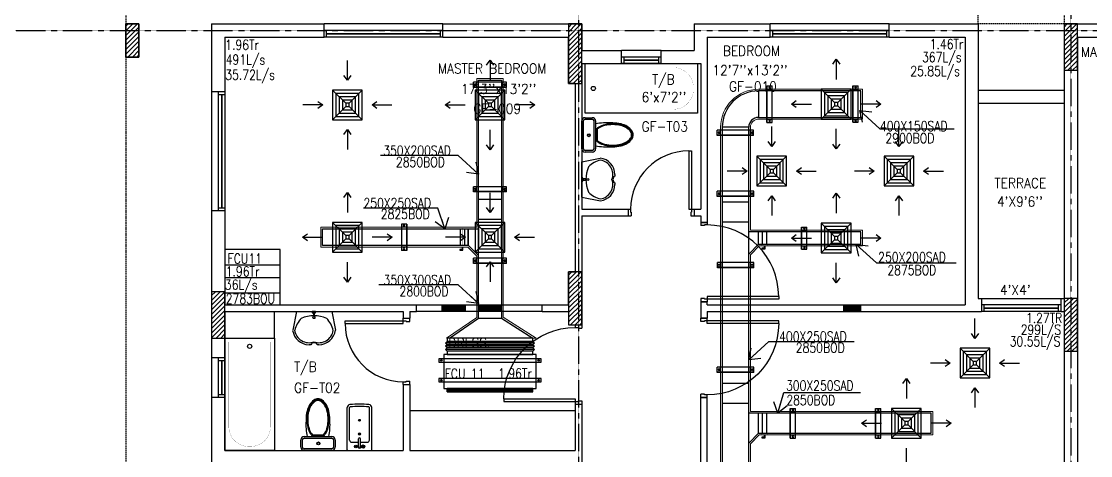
# Model space of a CAD drawing. Header units: millimetres. Extents: x 0 to 91840, y -5689 to 55688.
# Drawn here: x 22643 to 38822, y 39097 to 45664 of the extents above; entities that cross this region are included whole.
import ezdxf

# ---------------------------------------------------------------- set-up
doc = ezdxf.new("R2010")
doc.units = ezdxf.units.MM
doc.linetypes.add('CENTER', pattern=[50.8, 31.75, -6.35, 6.35, -6.35])
doc.linetypes.add('DASHED2', pattern=[9.525, 6.35, -3.175])
for name, color, linetype in [('A-ANNO-TEXT', 8, 'Continuous'), ('A-DOOR', 4, 'Continuous'), ('A-FLOR-OVHD', 4, 'DASHED2'), ('A-FLOR-PFIX', 8, 'Continuous'), ('A-FLOR-SPCL', 8, 'Continuous'), ('A-GLAZ', 5, 'Continuous'), ('A-GRID', 253, 'CENTER'), ('A-WALL-FULL', 8, 'Continuous'), ('AC- VD', 5, 'Continuous'), ('AC-FD', 1, 'Continuous'), ('AC-SAD', 3, 'Continuous'), ('AC-SAD TEXT', 3, 'Continuous'), ('AC-WALL OPENING', 1, 'Continuous'), ('FCU-AC', 160, 'Continuous'), ('L1-E014-C22-VAC (08-08-2010)$0$ETA-AC-DAMPER', 4, 'Continuous'), ('M-HANGER', 30, 'Continuous'), ('RAD RIGHT', 1, 'Continuous'), ('S-COL- HACT.', 9, 'Continuous'), ('S-COL.', 8, 'Continuous'), ('SAD RIGHT', 3, 'Continuous')]:
    doc.layers.add(name, color=color, linetype=linetype)
doc.layers.add('INSULATION', color=1, linetype='Continuous', lineweight=5)
doc.styles.add('ROMANS', font='romans.shx', dxfattribs={"width": 0.8})
doc.styles.add('SIMPLEX', font='simplex.shx', dxfattribs={"width": 0.8})
doc.dimstyles.new('100 of DIM2', dxfattribs={"dimscale": 0, "dimtxt": 200, "dimasz": 150, "dimexe": 75, "dimexo": 200, "dimgap": 75, "dimtad": 1, "dimdec": 0, "dimrnd": 5, "dimzin": 0, "dimdsep": 46, "dimtxsty": 'ROMANS', "dimblk": 'ARCHTICK', "dimcen": 100, "dimclrd": 94, "dimclre": 94, "dimclrt": 2, "dimadec": 0, "dimazin": 0, "dimtfac": 1, "dimtdec": 0, "dimtofl": 0, "dimtmove": 2, "dimatfit": 3, "dimldrblk": 'OPEN90', "dimfxl": 75, "dimtolj": 1, "dimtzin": 0, "dimarcsym": 0})
pattern_1 = [(45, (1147577.044, 409937.22), (-35.355339, 35.355339), [])]

# ---------------------------------------------------------------- blocks, each defined once
blk = doc.blocks.new('D-120-R1')
for p, q in [((-80, 1180), (-40, 1180)), ((-80, 1180), (-80, 100)), ((-40, 1180), (-40, 55)), ((-1200, 100), (-1160, 100)), ((-1200, 100), (-1200, 0)), ((-1160, 100), (-1160, 55)), ((-1160, 55), (-1150, 55)), ((-1150, 55), (-1150, 0)), ((-80, 100), (0, 100)), ((-50, 55), (-40, 55)), ((-50, 55), (-50, 0)), ((-50, 0), (0, 0)), ((0, 100), (0, 0)), ((-1200, 0), (-1150, 0))]:
    blk.add_line(p, q)
at = {"linetype": 'Continuous'}
blk.add_arc((-80, 100), 1080, 90, 180, dxfattribs=at)
blk = doc.blocks.new('D-100-R1')
for p, q in [((-80, 980), (-80, 100)), ((-80, 980), (-40, 980)), ((-40, 980), (-40, 55)), ((-1000, 100), (-1000, 0)), ((-1000, 100), (-960, 100)), ((-960, 100), (-960, 55)), ((-960, 55), (-950, 55)), ((-950, 55), (-950, 0)), ((-80, 100), (0, 100)), ((-50, 55), (-50, 0)), ((-50, 55), (-40, 55)), ((-50, 0), (0, 0)), ((0, 100), (0, 0)), ((-1000, 0), (-950, 0))]:
    blk.add_line(p, q)
at = {"linetype": 'Continuous'}
blk.add_arc((-80, 100), 880, 90, 180, dxfattribs=at)
blk = doc.blocks.new('W-60')
for p, q in [((600, 100), (0, 100)), ((600, 0), (0, 0)), ((40, 0), (40, 100)), ((560, 100), (560, 0))]:
    blk.add_line(p, q)
at = {"linetype": 'Continuous'}
for p, q in [((560, 53), (40, 53)), ((560, 47), (40, 47))]:
    blk.add_line(p, q, dxfattribs=at)
blk = doc.blocks.new('BIDET-1')
for p, q in [((175, 0), (-175, 0)), ((-185, -10), (-185, -649)), ((-150, -155), (-150, -649)), ((-15, -125), (-120, -125)), ((-39, -59), (-69, -59)), ((-54, -44), (-54, -74)), ((-15, -54), (-15, -174)), ((15, -54), (15, -174)), ((120, -125), (15, -125)), ((39, -59), (69, -59)), ((54, -44), (54, -74)), ((150, -155), (150, -649)), ((185, -10), (185, -649)), ((12, -250), (-12, -250)), ((-9, -259), (9, -241)), ((-9, -241), (9, -259)), ((0, -238), (0, -262))]:
    blk.add_line(p, q)
for centre, radius in [((-54, -59), 25), ((-54, -59), 20), ((-54, -59), 15.2), ((-54, -59), 10.2), ((54, -59), 20), ((54, -59), 15.2), ((54, -59), 10.2), ((0, -250), 17.5), ((0, -250), 12.5), ((0, -457), 12.5), ((0, -457), 10)]:
    blk.add_circle(centre, radius)
for centre, radius, start, end in [((-175, -10), 10, 90, 180), ((175, -10), 10, 0, 90), ((-120, -155), 30, 90, 180), ((0, -54), 20, 318.5904, 221.4096), ((0, -54), 15, 0, 180), ((120, -155), 30, 0, 90), ((0, -174), 15, 180, 0), ((-140, -649), 45, 180, 265.2062), ((-140, -649), 10, 180, 265.2062), ((0, 1020), 1720, 265.2062, 274.7938), ((0, 1020), 1685, 265.2062, 274.7938), ((140, -649), 10, 274.7938, 0), ((140, -649), 45, 274.7938, 0)]:
    blk.add_arc(centre, radius, start, end)
blk = doc.blocks.new('WC-1')
for p, q in [((-210, 0), (210, 0)), ((-260, -160), (-260, -50)), ((-235, -160), (-235, -50)), ((-210, -25), (210, -25)), ((235, -50), (235, -160)), ((260, -50), (260, -160)), ((210, -185), (-210, -185)), ((210, -210), (-210, -210)), ((91, -223), (-91, -223)), ((86, -235), (-86, -235))]:
    blk.add_line(p, q)
for radius in [22.1, 17.1]:
    blk.add_circle((-6, -107), radius)
for centre, radius, start, end in [((-210, -50), 50, 90, 180), ((-210, -160), 50, 180, 270), ((-210, -50), 25, 90, 180), ((-210, -160), 25, 180, 270), ((210, -50), 50, 360, 90), ((210, -50), 25, 360, 90), ((210, -160), 25, 270, 360), ((210, -160), 50, 270, 360), ((722, -383), 904, 168.9529, 184.0632), ((178, -428), 341, 149.8586, 166.4766), ((178, -428), 328, 149.8586, 166.4766), ((69, -365), 214, 138.4152, 149.8586), ((69, -365), 201, 139.9943, 149.8586), ((-69, -365), 201, 30.1414, 40.0057), ((-69, -365), 214, 30.1414, 41.5848), ((-178, -428), 328, 13.5234, 30.1414), ((-178, -428), 341, 13.5234, 30.1414), ((352, -470), 532, 177.5541, 180), ((352, -470), 532, 180, 193.5234), ((352, -470), 520, 166.4766, 180), ((352, -470), 520, 180, 193.5234), ((352, -470), 507, 166.4766, 180), ((352, -470), 507, 180, 193.5234), ((-352, -470), 507, 360, 13.5234), ((-352, -470), 507, 346.4766, 360), ((-352, -470), 520, 360, 13.5234), ((-352, -470), 520, 346.4766, 360), ((-352, -470), 532, 346.4766, 360), ((-352, -470), 532, 360, 2.4459), ((178, -512), 353, 193.5234, 210.1414), ((178, -512), 341, 193.5234, 210.1414), ((178, -512), 328, 193.5234, 210.1414), ((-178, -512), 328, 329.8586, 346.4766), ((-178, -512), 341, 329.8586, 346.4766), ((-178, -512), 353, 329.8586, 346.4766), ((69, -575), 226, 210.1414, 234.4972), ((69, -575), 214, 210.1414, 234.4972), ((69, -575), 201, 210.1414, 234.4972), ((0, -672), 108, 234.4972, 270), ((0, -672), 95.9, 234.4972, 270), ((0, -672), 83.4, 234.4972, 270), ((0, -672), 83.4, 270, 305.5028), ((0, -672), 95.9, 270, 305.5028), ((0, -672), 108, 270, 305.5028), ((-69, -575), 201, 305.5028, 329.8586), ((-69, -575), 214, 305.5028, 329.8586), ((-69, -575), 226, 305.5028, 329.8586)]:
    blk.add_arc(centre, radius, start, end)
at = {"linetype": 'Continuous', "ltscale": 50}
blk.add_arc((-722, -383), 904, 355.9368, 11.0471, dxfattribs=at)
blk = doc.blocks.new('LAV-4')
for p, q in [((-266, 0), (-322, -283)), ((-266, 0), (268, 0)), ((268, 0), (324, -280)), ((-48, -500), (-75, -500)), ((75, -500), (50, -500))]:
    blk.add_line(p, q)
for points in [[(-25, 0), (-25, -18), (25, -18), (25, 0)], [(-9, -20), (-9, -57), (8, -57), (8, -20)]]:
    blk.add_lwpolyline(points, close=True)
blk.add_circle((0, -91), 15.4)
for centre, radius, start, end in [((74, -366), 375, 135.3333, 167.1432), ((0, -539), 477, 66.1261, 113.874), ((-74, -366), 375, 12.5199, 44.6667), ((-75, -250), 250, 187.6784, 270), ((-75, -250), 220, 188.5814, 289.9523), ((75, -250), 220, 250.0878, 350.8515), ((75, -250), 250, 270, 353.0121), ((1, -527), 55.9, 28.7827, 151.2173), ((50, -499), 0, 238.1883, 0)]:
    blk.add_arc(centre, radius, start, end)
blk = doc.blocks.new('BT-2')
blk.add_lwpolyline([(0, 750), (1700, 750), (1700, 0), (0, 0)], close=True)
at = {"const_width": 2}
blk.add_lwpolyline([(60, 690), (1340, 690, -0.414214), (1640, 390), (1640, 360, -0.414214), (1340, 60), (60, 60)], format="xyb", close=True, dxfattribs=at)
blk.add_circle((125, 375), 31.9)
blk = doc.blocks.new('W-180')
for p, q in [((1800, 100), (0, 100)), ((1800, 0), (0, 0)), ((40, 0), (40, 100)), ((1760, 100), (1760, 0))]:
    blk.add_line(p, q)
at = {"linetype": 'Continuous'}
for p, q in [((1760, 53), (40, 53)), ((1760, 47), (40, 47))]:
    blk.add_line(p, q, dxfattribs=at)
blk = doc.blocks.new('W-120')
for p, q in [((1200, 100), (0, 100)), ((1200, 0), (0, 0)), ((40, 0), (40, 100)), ((1160, 100), (1160, 0))]:
    blk.add_line(p, q)
at = {"linetype": 'Continuous'}
for p, q in [((1160, 53), (40, 53)), ((1160, 47), (40, 47))]:
    blk.add_line(p, q, dxfattribs=at)
blk = doc.blocks.new('_ArchTick')
at = {"color": 0, "linetype": 'ByBlock', "const_width": 0.15}
blk.add_lwpolyline([(-0.5, -0.5), (0.5, 0.5)], dxfattribs=at)
blk = doc.blocks.new('fcu 2 tr')
h = blk.add_hatch()
h.set_pattern_fill('NET', color=3)
h.paths.add_polyline_path([(80954, -1588493), (79654, -1588493), (79654, -1588543), (80954, -1588543)])
at = {"layer": 'FCU-AC'}
for p, q in [((79654, -1587780), (79629, -1587805)), ((80979, -1587805), (79629, -1587805)), ((79654, -1587830), (79629, -1587805)), ((80954, -1587780), (79654, -1587780)), ((80954, -1587780), (80979, -1587805)), ((80954, -1587830), (80979, -1587805)), ((79654, -1587830), (79629, -1587855)), ((80979, -1587855), (79629, -1587855)), ((79654, -1587880), (79629, -1587855)), ((79654, -1587880), (79629, -1587905)), ((80979, -1587905), (79629, -1587905)), ((79654, -1587930), (79629, -1587905)), ((80954, -1587830), (79654, -1587830)), ((80954, -1587830), (79654, -1587830)), ((80954, -1587880), (79654, -1587880)), ((80954, -1587880), (79654, -1587880)), ((80954, -1587830), (80979, -1587855)), ((80954, -1587880), (80979, -1587855)), ((80954, -1587880), (80979, -1587905)), ((80954, -1587930), (80979, -1587905))]:
    blk.add_line(p, q, dxfattribs=at)
at = {"layer": 'FCU-AC', "color": 1}
for p, q in [((80954, -1587730), (79654, -1587730)), ((79654, -1587730), (79654, -1587780)), ((79654, -1587780), (80954, -1587780)), ((80954, -1587780), (80954, -1587730)), ((80954, -1587930), (79654, -1587930)), ((79654, -1587930), (79654, -1587980)), ((80954, -1587980), (80954, -1587930)), ((79654, -1587980), (80954, -1587980))]:
    blk.add_line(p, q, dxfattribs=at)
at = {"layer": 'FCU-AC', "color": 6}
for points in [[(79529, -1588093), (81079, -1588093), (81079, -1588043), (79529, -1588043)], [(79529, -1588393), (81079, -1588393), (81079, -1588343), (79529, -1588343)]]:
    blk.add_lwpolyline(points, close=True, dxfattribs=at)
at = {"layer": 'FCU-AC'}
blk.add_lwpolyline([(79604, -1588493), (81004, -1588493), (81004, -1587980), (79604, -1587980)], close=True, dxfattribs=at)
at = {"layer": 'FCU-AC', "color": 3}
blk.add_lwpolyline([(79654, -1588543), (80954, -1588543), (80954, -1588493), (79654, -1588493)], close=True, dxfattribs=at)
at = {"layer": 'FCU-AC', "color": 6}
for centre in [(79566, -1588068), (81041, -1588068), (79566, -1588368), (81041, -1588368)]:
    blk.add_circle(centre, 12.5, dxfattribs=at)
blk = doc.blocks.new('*U36')
at = {"layer": 'L1-E014-C22-VAC (08-08-2010)$0$ETA-AC-DAMPER', "color": 5}
for p, q in [((-33, 0), (-33, 250)), ((33, 0), (33, 250))]:
    blk.add_line(p, q, dxfattribs=at)
for points, const_width in [([(-91, 250), (91, 250)], 1.82), ([(0, 0), (0, 264)], 1.5), ([(-91, 0), (91, 0)], 1.82), ([(-48, 0), (-48, -20), (48, -20), (48, 0)], 1.5)]:
    blk.add_lwpolyline(points, dxfattribs=dict(at, const_width=const_width))
at = {"layer": 'L1-E014-C22-VAC (08-08-2010)$0$ETA-AC-DAMPER', "color": 5, "const_width": 1.82}
blk.add_lwpolyline([(75, 250), (75, 0), (-75, 0), (-75, 250)], close=True, dxfattribs=at)
at = {"layer": 'L1-E014-C22-VAC (08-08-2010)$0$ETA-AC-DAMPER', "color": 5}
blk.add_lwpolyline([(6, -20), (6, -62), (40, -62), (40, -72), (-6, -72), (-6, -20)], dxfattribs=at)
blk = doc.blocks.new('*U37')
at = {"layer": 'L1-E014-C22-VAC (08-08-2010)$0$ETA-AC-DAMPER', "color": 5}
for p, q in [((-33, 0), (-33, 300)), ((33, 0), (33, 300))]:
    blk.add_line(p, q, dxfattribs=at)
for points, const_width in [([(-91, 300), (91, 300)], 1.82), ([(0, 0), (0, 314)], 1.5), ([(-91, 0), (91, 0)], 1.82), ([(-48, 0), (-48, -20), (48, -20), (48, 0)], 1.5)]:
    blk.add_lwpolyline(points, dxfattribs=dict(at, const_width=const_width))
at = {"layer": 'L1-E014-C22-VAC (08-08-2010)$0$ETA-AC-DAMPER', "color": 5, "const_width": 1.82}
blk.add_lwpolyline([(75, 300), (75, 0), (-75, 0), (-75, 300)], close=True, dxfattribs=at)
at = {"layer": 'L1-E014-C22-VAC (08-08-2010)$0$ETA-AC-DAMPER', "color": 5}
blk.add_lwpolyline([(6, -20), (6, -62), (40, -62), (40, -72), (-6, -72), (-6, -20)], dxfattribs=at)
blk = doc.blocks.new('*U81')
at = {"layer": 'L1-E014-C22-VAC (08-08-2010)$0$ETA-AC-DAMPER', "color": 5}
for p, q in [((-33, 0), (-33, 184)), ((33, 0), (33, 184))]:
    blk.add_line(p, q, dxfattribs=at)
for points, const_width in [([(-91, 184), (91, 184)], 1.82), ([(0, 0), (0, 198)], 1.5), ([(-91, 0), (91, 0)], 1.82), ([(-48, 0), (-48, -20), (48, -20), (48, 0)], 1.5)]:
    blk.add_lwpolyline(points, dxfattribs=dict(at, const_width=const_width))
at = {"layer": 'L1-E014-C22-VAC (08-08-2010)$0$ETA-AC-DAMPER', "color": 5, "const_width": 1.82}
blk.add_lwpolyline([(75, 184), (75, 0), (-75, 0), (-75, 184)], close=True, dxfattribs=at)
at = {"layer": 'L1-E014-C22-VAC (08-08-2010)$0$ETA-AC-DAMPER', "color": 5}
blk.add_lwpolyline([(6, -20), (6, -62), (40, -62), (40, -72), (-6, -72), (-6, -20)], dxfattribs=at)
blk = doc.blocks.new('*U45')
at = {"linetype": 'Continuous'}
for p, q in [((-38, -240), (-38, 260)), ((42, 260), (-38, 260)), ((42, 210), (-38, 210)), ((37, -240), (37, 260)), ((42, -240), (42, 260)), ((42, -190), (-38, -190)), ((42, -240), (-38, -240))]:
    blk.add_line(p, q, dxfattribs=at)
for centre in [(0, 235), (0, -215)]:
    blk.add_circle(centre, 12.5, dxfattribs=at)
blk = doc.blocks.new('*U130')
at = {"linetype": 'Continuous'}
for p, q in [((-38, -340), (-38, 160)), ((42, 160), (-38, 160)), ((42, 110), (-38, 110)), ((37, -340), (37, 160)), ((42, -340), (42, 160)), ((42, -290), (-38, -290)), ((42, -340), (-38, -340))]:
    blk.add_line(p, q, dxfattribs=at)
for centre in [(0, 135), (0, -315)]:
    blk.add_circle(centre, 12.5, dxfattribs=at)
blk = doc.blocks.new('*U47')
at = {"linetype": 'Continuous'}
for p, q in [((-38, -153), (-38, 247)), ((42, 247), (-38, 247)), ((42, 197), (-38, 197)), ((37, -153), (37, 247)), ((42, -153), (42, 247)), ((42, -103), (-38, -103)), ((42, -153), (-38, -153))]:
    blk.add_line(p, q, dxfattribs=at)
for centre in [(0, 222), (0, -128)]:
    blk.add_circle(centre, 12.5, dxfattribs=at)
blk = doc.blocks.new('*U46')
at = {"linetype": 'Continuous'}
for p, q in [((-38, -221), (-38, 279)), ((42, 279), (-38, 279)), ((42, 229), (-38, 229)), ((37, -221), (37, 279)), ((42, -221), (42, 279)), ((42, -171), (-38, -171)), ((42, -221), (-38, -221))]:
    blk.add_line(p, q, dxfattribs=at)
for centre in [(0, 254), (0, -196)]:
    blk.add_circle(centre, 12.5, dxfattribs=at)
blk = doc.blocks.new('*U131')
at = {"linetype": 'Continuous'}
for p, q in [((-38, -246), (-38, 304)), ((42, 304), (-38, 304)), ((42, 254), (-38, 254)), ((37, -246), (37, 304)), ((42, -246), (42, 304)), ((42, -196), (-38, -196)), ((42, -246), (-38, -246))]:
    blk.add_line(p, q, dxfattribs=at)
for centre in [(0, 279), (0, -221)]:
    blk.add_circle(centre, 12.5, dxfattribs=at)
blk = doc.blocks.new('*U132')
at = {"linetype": 'Continuous'}
for p, q in [((-38, -255), (-38, 295)), ((42, 295), (-38, 295)), ((42, 245), (-38, 245)), ((37, -255), (37, 295)), ((42, -255), (42, 295)), ((42, -205), (-38, -205)), ((42, -255), (-38, -255))]:
    blk.add_line(p, q, dxfattribs=at)
for centre in [(0, 270), (0, -230)]:
    blk.add_circle(centre, 12.5, dxfattribs=at)
blk = doc.blocks.new('*U134')
at = {"linetype": 'Continuous'}
for p, q in [((-38, -277), (-38, 273)), ((42, 273), (-38, 273)), ((42, 223), (-38, 223)), ((37, -277), (37, 273)), ((42, -277), (42, 273)), ((42, -227), (-38, -227)), ((42, -277), (-38, -277))]:
    blk.add_line(p, q, dxfattribs=at)
for centre in [(0, 248), (0, -252)]:
    blk.add_circle(centre, 12.5, dxfattribs=at)
blk = doc.blocks.new('*U135')
at = {"linetype": 'Continuous'}
for p, q in [((-38, -236), (-38, 314)), ((42, 314), (-38, 314)), ((42, 264), (-38, 264)), ((37, -236), (37, 314)), ((42, -236), (42, 314)), ((42, -186), (-38, -186)), ((42, -236), (-38, -236))]:
    blk.add_line(p, q, dxfattribs=at)
for centre in [(0, 289), (0, -211)]:
    blk.add_circle(centre, 12.5, dxfattribs=at)
blk = doc.blocks.new('*U53')
at = {"linetype": 'Continuous'}
for p, q in [((-38, -202), (-38, 248)), ((42, 248), (-38, 248)), ((42, 198), (-38, 198)), ((37, -202), (37, 248)), ((42, -202), (42, 248)), ((42, -152), (-38, -152)), ((42, -202), (-38, -202))]:
    blk.add_line(p, q, dxfattribs=at)
for centre in [(0, 223), (0, -177)]:
    blk.add_circle(centre, 12.5, dxfattribs=at)
blk = doc.blocks.new('*U54')
at = {"linetype": 'Continuous'}
for p, q in [((-38, -225), (-38, 225)), ((42, 225), (-38, 225)), ((42, 175), (-38, 175)), ((37, -225), (37, 225)), ((42, -225), (42, 225)), ((42, -175), (-38, -175)), ((42, -225), (-38, -225))]:
    blk.add_line(p, q, dxfattribs=at)
for centre in [(0, 200), (0, -200)]:
    blk.add_circle(centre, 12.5, dxfattribs=at)
blk = doc.blocks.new('*U133')
at = {"linetype": 'Continuous'}
for p, q in [((-37.5, -167), (-37.5, 167)), ((42.5, 167), (-37.5, 167)), ((37.5, -167), (37.5, 167)), ((42.5, -167), (42.5, 167)), ((42.5, 117), (-37.5, 117)), ((42.5, -117), (-37.5, -117)), ((42.5, -167), (-37.5, -167))]:
    blk.add_line(p, q, dxfattribs=at)
for centre in [(0, 142), (0, -142)]:
    blk.add_circle(centre, 12.5, dxfattribs=at)
blk = doc.blocks.new('*U136')
at = {"linetype": 'Continuous'}
for p, q in [((-38, -273), (-38, 277)), ((42, 277), (-38, 277)), ((42, 227), (-38, 227)), ((37, -273), (37, 277)), ((42, -273), (42, 277)), ((42, -223), (-38, -223)), ((42, -273), (-38, -273))]:
    blk.add_line(p, q, dxfattribs=at)
for centre in [(0, 252), (0, -248)]:
    blk.add_circle(centre, 12.5, dxfattribs=at)
blk = doc.blocks.new('*U137')
at = {"linetype": 'Continuous'}
for p, q in [((-38, -258), (-38, 292)), ((42, 292), (-38, 292)), ((42, 242), (-38, 242)), ((37, -258), (37, 292)), ((42, -258), (42, 292)), ((42, -208), (-38, -208)), ((42, -258), (-38, -258))]:
    blk.add_line(p, q, dxfattribs=at)
for centre in [(0, 267), (0, -233)]:
    blk.add_circle(centre, 12.5, dxfattribs=at)
blk = doc.blocks.new('SD RIGHT')
at = {"layer": 'SAD RIGHT'}
for p, q in [((-225, 225), (-25, 25)), ((225, 225), (25, 25)), ((-25, -25), (-225, -225)), ((225, -225), (25, -25))]:
    blk.add_line(p, q, dxfattribs=at)
for points in [[(-225, -225), (225, -225), (225, 225), (-225, 225)], [(-175, -175), (175, -175), (175, 175), (-175, 175)], [(-125, -125), (125, -125), (125, 125), (-125, 125)], [(-75, -75), (75, -75), (75, 75), (-75, 75)], [(-25, -25), (25, -25), (25, 25), (-25, 25)]]:
    blk.add_lwpolyline(points, close=True, dxfattribs=at)
for points in [[(0, 678), (0, 375)], [(-678, 0), (-375, 0)], [(678, 0), (375, 0)], [(0, -678), (0, -375)]]:
    blk.add_leader(points, dimstyle='100 of DIM2', override={"dimscale": 1, "dimasz": 75, "dimtad": 0, "dimclrd": 256, "dimfxl": 0.2}, dxfattribs=at)
blk = doc.blocks.new('RAD RIGHT CENTER')
at = {"layer": 'RAD RIGHT'}
for p, q in [((-225, 225), (-25, 25)), ((225, 225), (25, 25)), ((-25, -25), (-225, -225)), ((25, -25), (225, -225))]:
    blk.add_line(p, q, dxfattribs=at)
for points in [[(-225, -225), (225, -225), (225, 225), (-225, 225)], [(-175, -175), (175, -175), (175, 175), (-175, 175)], [(-125, -125), (125, -125), (125, 125), (-125, 125)], [(-75, -75), (75, -75), (75, 75), (-75, 75)], [(-25, -25), (25, -25), (25, 25), (-25, 25)]]:
    blk.add_lwpolyline(points, close=True, dxfattribs=at)
for points in [[(0, 373), (0, 673)], [(-373, 0), (-673, 0)], [(373, 0), (673, 0)], [(0, -373), (0, -673)]]:
    blk.add_leader(points, dimstyle='100 of DIM2', override={"dimscale": 1, "dimasz": 75, "dimtad": 0, "dimclrd": 1, "dimfxl": 0.2}, dxfattribs=at)

msp = doc.modelspace()

# ---------------------------------------------------------------- hatches: boundary and pattern name
at = {"layer": 'AC-FD', "linetype": 'ByBlock'}
h = msp.add_hatch(dxfattribs=at)
h.set_pattern_fill('ANSI31', color=256, scale=5, angle=90, style=0)
h.set_pattern_definition([(135, (-1561896.417, -20664.766), (-11.22532015, -11.22532015), [])])
h.paths.add_polyline_path([(29908.66, 41275.23), (29908.66, 41375.23), (29558.66, 41375.23), (29558.66, 41275.23)])
at = {"layer": 'AC-WALL OPENING', "linetype": 'ByBlock'}
h = msp.add_hatch(dxfattribs=at)
h.set_pattern_fill('ANSI31', color=256, scale=5, angle=-90, style=0)
h.set_pattern_definition([(315, (1620657.932, 103315.234), (11.22532015, 11.22532015), [])])
h.paths.add_polyline_path([(29007.93, 41375.23), (29007.93, 41275.23), (29357.93, 41275.23), (29357.93, 41375.23)])
h = msp.add_hatch(dxfattribs=at)
h.set_pattern_fill('ANSI31', color=256, scale=5, angle=-90, style=0)
h.set_pattern_definition([(315, (1626639.639, 103315.234), (11.22532015, 11.22532015), [])])
h.paths.add_polyline_path([(35089.64, 41375.23), (35089.64, 41275.23), (35339.64, 41275.23), (35339.64, 41375.23)])
at = {"layer": 'S-COL- HACT.', "linetype": 'Continuous', "ltscale": 3}
h = msp.add_hatch(dxfattribs=at)
h.set_pattern_fill('ANSI31', color=256, scale=400, style=0)
h.set_pattern_definition(pattern_1)
h.paths.add_polyline_path([(24421.86, 45125.23), (24421.86, 45625.23), (24221.86, 45625.23), (24221.86, 45125.23)])
h = msp.add_hatch(dxfattribs=at)
h.set_pattern_fill('ANSI31', color=256, scale=400, style=0)
h.set_pattern_definition(pattern_1)
h.paths.add_polyline_path([(31121.86, 44725.23), (31121.86, 45625.23), (30921.86, 45625.23), (30921.86, 44725.23)])
h = msp.add_hatch(dxfattribs=at)
h.set_pattern_fill('ANSI31', color=256, scale=400, style=0)
h.set_pattern_definition(pattern_1)
h.paths.add_polyline_path([(38421.86, 45625.23), (38421.86, 44925.23), (38621.86, 44925.23), (38621.86, 45625.23)])
h = msp.add_hatch(dxfattribs=at)
h.set_pattern_fill('ANSI31', color=256, scale=400, style=0)
h.set_pattern_definition(pattern_1)
h.paths.add_polyline_path([(31121.86, 41075.23), (31121.86, 41875.23), (30921.86, 41875.23), (30921.86, 41075.23)])
h = msp.add_hatch(dxfattribs=at)
h.set_pattern_fill('ANSI31', color=256, scale=400, style=0)
h.set_pattern_definition(pattern_1)
h.paths.add_polyline_path([(25521.86, 41575.23), (25521.86, 40875.23), (25721.86, 40875.23), (25721.86, 41575.23)])
h = msp.add_hatch(dxfattribs=at)
h.set_pattern_fill('ANSI31', color=256, scale=400, style=0)
h.set_pattern_definition(pattern_1)
h.paths.add_polyline_path([(38621.86, 40675.23), (38621.86, 41475.23), (38421.86, 41475.23), (38421.86, 40675.23)])

# ---------------------------------------------------------------- linework, layer by layer
for p, q in [((25721.86, 41375.23), (28358.38, 41375.23)), ((31021.86, 39775.23), (28521.86, 39775.23)), ((28521.86, 39175.23), (31021.86, 39175.23))]:
    msp.add_line(p, q)
at = {"layer": 'A-FLOR-OVHD', "linetype": 'Continuous', "ltscale": 3}
for p, q in [((28621.86, 41375.23), (30521.86, 41375.23)), ((30521.86, 41275.23), (28621.86, 41275.23))]:
    msp.add_line(p, q, dxfattribs=at)
at = {"layer": 'A-FLOR-OVHD', "ltscale": 3}
msp.add_lwpolyline([(46821.86, 46925.23), (38421.86, 46925.23), (38421.86, 45625.23), (37121.86, 45625.23), (37121.86, 46925.23), (32821.86, 46925.23), (32821.86, 46525.23), (31121.86, 46525.23), (31121.86, 46925.23), (24221.86, 46925.23), (24221.86, 37275.23), (23221.86, 37275.23), (23221.86, 32775.23)], dxfattribs=at)
at = {"layer": 'A-FLOR-PFIX', "ltscale": 3}
msp.add_line((26471.86, 40875.23), (26471.86, 41275.23), dxfattribs=at)
at = {"layer": 'A-FLOR-SPCL', "ltscale": 3}
for p, q in [((37121.86, 44625.23), (38421.86, 44625.23)), ((37121.86, 44425.23), (38421.86, 44425.23))]:
    msp.add_line(p, q, dxfattribs=at)
at = {"layer": 'A-GLAZ', "ltscale": 3}
for p, q in [((29021.86, 45625.23), (27221.86, 45625.23)), ((35771.86, 45625.23), (33971.86, 45625.23)), ((32321.86, 45225.23), (31721.86, 45225.23)), ((25521.86, 44600.23), (25521.86, 42800.23)), ((37171.86, 41475.23), (38371.86, 41475.23)), ((25521.86, 40575.23), (25521.86, 39975.23))]:
    msp.add_line(p, q, dxfattribs=at)
at = {"layer": 'A-GRID', "ltscale": 0.1}
for p, q in [((31071.86, 54351.25), (31071.86, 6216.89)), ((38521.86, 53051.25), (38521.86, 4916.89)), ((13764.65, 45525.23), (57304.24, 45525.23))]:
    msp.add_line(p, q, dxfattribs=at)
at = {"layer": 'A-WALL-FULL', "ltscale": 3}
for p, q in [((25521.86, 45625.23), (27221.86, 45625.23)), ((25521.86, 45625.23), (25521.86, 44600.23)), ((27221.86, 45425.23), (27221.86, 45625.23)), ((29021.86, 45625.23), (31121.86, 45625.23)), ((29021.86, 45425.23), (29021.86, 45625.23)), ((31121.86, 45625.23), (31121.86, 45225.23)), ((32821.86, 45625.23), (33971.86, 45625.23)), ((32821.86, 45625.23), (32821.86, 45225.23)), ((33971.86, 45425.23), (33971.86, 45625.23)), ((35771.86, 45625.23), (37121.86, 45625.23)), ((35771.86, 45425.23), (35771.86, 45625.23)), ((37121.86, 45625.23), (37121.86, 41475.23)), ((38421.86, 45625.23), (39021.86, 45625.23)), ((38421.86, 45625.23), (38421.86, 41475.23)), ((25721.86, 45425.23), (27221.86, 45425.23)), ((25721.86, 45425.23), (25721.86, 44600.23)), ((29021.86, 45425.23), (30921.86, 45425.23)), ((33021.86, 45425.23), (33971.86, 45425.23)), ((33021.86, 45425.23), (33021.86, 42625.23)), ((35771.86, 45425.23), (36921.86, 45425.23)), ((36921.86, 45425.23), (36921.86, 41375.23)), ((38621.86, 45425.23), (39021.86, 45425.23)), ((38621.86, 45425.23), (38621.86, 38225.23)), ((31121.86, 45225.23), (31721.86, 45225.23)), ((31721.86, 45025.23), (31721.86, 45225.23)), ((32321.86, 45225.23), (32821.86, 45225.23)), ((32321.86, 45025.23), (32321.86, 45225.23)), ((31121.86, 45025.23), (31721.86, 45025.23)), ((31121.86, 45025.23), (31121.86, 42825.23)), ((32321.86, 45025.23), (32921.86, 45025.23)), ((32921.86, 45025.23), (32921.86, 42825.23)), ((31021.86, 44725.23), (31021.86, 41875.23)), ((25721.86, 44600.23), (25521.86, 44600.23)), ((25521.86, 42800.23), (25521.86, 40575.23)), ((25721.86, 42800.23), (25521.86, 42800.23)), ((25721.86, 42800.23), (25721.86, 41375.23)), ((31121.86, 42825.23), (31821.86, 42825.23)), ((31121.86, 42725.23), (31821.86, 42725.23)), ((31121.86, 42725.23), (31121.86, 41075.23)), ((31821.86, 42825.23), (31821.86, 42725.23)), ((32821.86, 42825.23), (32821.86, 42725.23)), ((32821.86, 42825.23), (32921.86, 42825.23)), ((32821.86, 42725.23), (32921.86, 42725.23)), ((32921.86, 42725.23), (32921.86, 42625.23)), ((32921.86, 42625.23), (33021.86, 42625.23)), ((32921.86, 41425.23), (32921.86, 41175.23)), ((32921.86, 41425.23), (33021.86, 41425.23)), ((33021.86, 41375.23), (33021.86, 41425.23)), ((37121.86, 41475.23), (37171.86, 41475.23)), ((37171.86, 41475.23), (37171.86, 41275.23)), ((38371.86, 41475.23), (38421.86, 41475.23)), ((38371.86, 41475.23), (38371.86, 41275.23)), ((25721.86, 41375.23), (28621.86, 41375.23)), ((25721.86, 41275.23), (28421.86, 41275.23)), ((25721.86, 41275.23), (25721.86, 40575.23)), ((28421.86, 41275.23), (28421.86, 41175.23)), ((28521.86, 41275.23), (28621.86, 41275.23)), ((28521.86, 41275.23), (28521.86, 41175.23)), ((28621.86, 41275.23), (28621.86, 41375.23)), ((30521.86, 41375.23), (30921.86, 41375.23)), ((30521.86, 41275.23), (30521.86, 41375.23)), ((30521.86, 41275.23), (30921.86, 41275.23)), ((33021.86, 41375.23), (36921.86, 41375.23)), ((33021.86, 41275.23), (37171.86, 41275.23)), ((33021.86, 41275.23), (33021.86, 41175.23)), ((38371.86, 41275.23), (38421.86, 41275.23)), ((38421.86, 41275.23), (38421.86, 37975.23)), ((28421.86, 41175.23), (28521.86, 41175.23)), ((32921.86, 41175.23), (33021.86, 41175.23)), ((31021.86, 41075.23), (31121.86, 41075.23)), ((25721.86, 40575.23), (25521.86, 40575.23)), ((28421.86, 40175.23), (28521.86, 40175.23)), ((28421.86, 40175.23), (28421.86, 39175.23)), ((28521.86, 40175.23), (28521.86, 39175.23)), ((25521.86, 39975.23), (25521.86, 39275.23)), ((25721.86, 39975.23), (25521.86, 39975.23)), ((25721.86, 39975.23), (25721.86, 39175.23)), ((32921.86, 39975.23), (33021.86, 39975.23)), ((32921.86, 37975.23), (32921.86, 39975.23)), ((33021.86, 37975.23), (33021.86, 39975.23)), ((31021.86, 39875.23), (31121.86, 39875.23)), ((31021.86, 39875.23), (31021.86, 39175.23)), ((31121.86, 39875.23), (31121.86, 37975.23)), ((25521.86, 39275.23), (25521.86, 39275.23)), ((25521.86, 39275.23), (25521.86, 38025.23)), ((25721.86, 39175.23), (28421.86, 39175.23))]:
    msp.add_line(p, q, dxfattribs=at)
at = {"layer": 'A-WALL-FULL', "linetype": 'Continuous', "ltscale": 3}
for p, q in [((30921.86, 44725.23), (30921.86, 45425.23)), ((31021.86, 44725.23), (30921.86, 44725.23)), ((30921.86, 41375.23), (30921.86, 41875.23)), ((30921.86, 41875.23), (31021.86, 41875.23)), ((30921.86, 41275.23), (30921.86, 41075.23)), ((30921.86, 41075.23), (31121.86, 41075.23))]:
    msp.add_line(p, q, dxfattribs=at)
msp.add_lwpolyline([(24221.86, 45625.23), (24421.86, 45625.23), (24421.86, 45125.23), (24221.86, 45125.23)], close=True, dxfattribs=at)
at = {"layer": 'AC-FD', "linetype": 'ByBlock'}
msp.add_lwpolyline([(29558.66, 41275.23), (29558.66, 41375.23), (29908.66, 41375.23), (29908.66, 41275.23)], close=True, dxfattribs=at)
at = {"layer": 'AC-SAD'}
for p, q in [((29558.66, 41175.23), (29558.66, 44775.23)), ((29558.66, 44775.23), (29908.66, 44775.23)), ((29908.66, 44775.23), (29908.66, 41175.23)), ((33798.59, 44612.73), (33798.59, 44212.73)), ((35346.86, 44612.73), (33798.59, 44612.73)), ((35346.86, 44212.73), (35346.86, 44612.73)), ((33798.59, 44212.73), (35346.86, 44212.73)), ((33648.59, 44062.73), (33248.59, 44062.73)), ((33248.59, 44062.73), (33248.59, 37775.23)), ((33648.59, 37775.23), (33648.59, 44062.73)), ((29558.66, 42975.23), (29908.66, 42975.23)), ((33648.59, 42929.73), (33248.59, 42929.73)), ((29558.66, 42675.23), (29908.66, 42675.23)), ((33648.59, 42629.73), (33248.59, 42629.73)), ((27200.54, 42275.23), (27200.54, 42525.23)), ((27200.54, 42525.23), (29558.66, 42525.23)), ((29408.66, 42275.23), (29408.66, 42525.23)), ((35346.86, 42479.73), (33648.59, 42479.73)), ((33798.59, 42295.73), (33798.59, 42479.73)), ((35346.86, 42295.73), (35346.86, 42479.73)), ((29408.66, 42275.23), (27200.54, 42275.23)), ((29558.66, 42125.23), (29408.66, 42275.23)), ((33648.59, 42145.73), (33798.59, 42295.73)), ((33798.59, 42295.73), (35346.86, 42295.73)), ((29120.2, 40875.23), (29558.66, 41175.23)), ((29558.66, 41175.23), (29908.66, 41175.23)), ((29908.66, 41175.23), (30383.66, 40875.23)), ((33648.59, 40187.02), (33248.59, 40187.02)), ((33648.59, 39887.02), (33248.59, 39887.02)), ((36410.03, 39737.02), (33648.59, 39737.02)), ((33798.59, 39437.02), (33798.59, 39737.02)), ((36410.03, 39437.02), (36410.03, 39737.02)), ((33648.59, 39287.02), (33798.59, 39437.02)), ((33798.59, 39437.02), (36410.03, 39437.02))]:
    msp.add_line(p, q, dxfattribs=at)
for radius in [550, 150]:
    msp.add_arc((33798.59, 44062.73), radius, 90, 180, dxfattribs=at)
at = {"layer": 'AC-SAD TEXT'}
for p, q in [((25721.86, 41980.81), (26558.96, 41980.81)), ((25721.86, 41790.95), (26558.96, 41790.95)), ((25721.86, 41559.77), (26558.96, 41559.77))]:
    msp.add_line(p, q, dxfattribs=at)
msp.add_lwpolyline([(25721.86, 41375.23), (26558.96, 41375.23), (26558.96, 42214.08), (25721.86, 42214.08)], close=True, dxfattribs=at)
at = {"layer": 'AC-WALL OPENING', "linetype": 'ByBlock'}
for points in [[(29357.93, 41375.23), (29357.93, 41275.23), (29007.93, 41275.23), (29007.93, 41375.23)], [(35339.64, 41375.23), (35339.64, 41275.23), (35089.64, 41275.23), (35089.64, 41375.23)]]:
    msp.add_lwpolyline(points, close=True, dxfattribs=at)
at = {"layer": 'INSULATION'}
for p, q in [((29533.66, 42550.23), (29533.66, 44800.23)), ((29533.66, 44800.23), (29933.66, 44800.23)), ((29933.66, 44800.23), (29933.66, 41189.01)), ((35371.86, 44637.73), (33798.59, 44637.73)), ((35371.86, 44187.73), (35371.86, 44637.73)), ((33798.59, 44187.73), (35371.86, 44187.73)), ((33223.59, 44062.73), (33223.59, 37785.59)), ((33673.59, 42504.73), (33673.59, 44062.73)), ((27175.54, 42250.23), (27175.54, 42550.23)), ((27175.54, 42550.23), (29533.66, 42550.23)), ((35371.86, 42504.73), (33673.59, 42504.73)), ((35371.86, 42270.73), (35371.86, 42504.73)), ((29398.3, 42250.23), (27175.54, 42250.23)), ((29533.66, 42114.88), (29398.3, 42250.23)), ((33673.59, 42135.38), (33808.95, 42270.73)), ((33808.95, 42270.73), (35371.86, 42270.73)), ((29533.66, 41188.42), (29533.66, 42114.88)), ((33673.59, 39762.02), (33673.59, 42135.38)), ((29075.92, 40875.23), (29533.66, 41188.42)), ((29933.66, 41189.01), (30430.47, 40875.23)), ((29120.2, 40875.23), (29075.92, 40875.23)), ((30430.47, 40875.23), (30383.66, 40875.23)), ((36435.03, 39762.02), (33673.59, 39762.02)), ((36435.03, 39412.02), (36435.03, 39762.02)), ((33673.59, 39276.66), (33808.95, 39412.02)), ((33808.95, 39412.02), (36435.03, 39412.02)), ((33673.59, 37785.59), (33673.59, 39276.66))]:
    msp.add_line(p, q, dxfattribs=at)
for radius in [575, 125]:
    msp.add_arc((33798.59, 44062.73), radius, 90, 180, dxfattribs=at)
at = {"layer": 'S-COL.', "linetype": 'Continuous', "ltscale": 3}
for points in [[(24421.86, 45125.23), (24421.86, 45625.23), (24221.86, 45625.23), (24221.86, 45125.23)], [(24421.86, 45125.23), (24421.86, 45625.23), (24221.86, 45625.23), (24221.86, 45125.23)], [(31121.86, 44725.23), (31121.86, 45625.23), (30921.86, 45625.23), (30921.86, 44725.23)], [(38421.86, 45625.23), (38421.86, 44925.23), (38621.86, 44925.23), (38621.86, 45625.23)], [(31121.86, 41075.23), (31121.86, 41875.23), (30921.86, 41875.23), (30921.86, 41075.23)], [(31121.86, 41075.23), (31121.86, 41875.23), (30921.86, 41875.23), (30921.86, 41075.23)], [(31121.86, 41075.23), (31121.86, 41875.23), (30921.86, 41875.23), (30921.86, 41075.23)], [(25521.86, 41575.23), (25521.86, 40875.23), (25721.86, 40875.23), (25721.86, 41575.23)], [(25521.86, 41575.23), (25521.86, 40875.23), (25721.86, 40875.23), (25721.86, 41575.23)], [(25521.86, 41575.23), (25521.86, 40875.23), (25721.86, 40875.23), (25721.86, 41575.23)], [(38621.86, 40675.23), (38621.86, 41475.23), (38421.86, 41475.23), (38421.86, 40675.23)], [(38621.86, 40675.23), (38621.86, 41475.23), (38421.86, 41475.23), (38421.86, 40675.23)], [(38621.86, 40675.23), (38621.86, 41475.23), (38421.86, 41475.23), (38421.86, 40675.23)]]:
    msp.add_lwpolyline(points, close=True, dxfattribs=at)

# ---------------------------------------------------------------- block references
at = {"layer": 'A-DOOR', "ltscale": 3}
msp.add_blockref('D-100-R1', (32821.86, 42725.23), dxfattribs=at)
for name, p, rotation in [('D-120-R1', (32921.86, 41425.23), 270), ('D-100-R1', (28521.86, 41175.23), 90)]:
    msp.add_blockref(name, p, dxfattribs=dict(at, rotation=rotation))
at = {"layer": 'A-DOOR', "ltscale": 3, "xscale": -1}
for p, rotation in [((32921.86, 41175.23), 270), ((31121.86, 39875.23), 90)]:
    msp.add_blockref('D-120-R1', p, dxfattribs=dict(at, rotation=rotation))
at = {"layer": 'A-FLOR-PFIX', "ltscale": 3}
for name, p in [('BT-2', (31171.86, 44275.23)), ('LAV-4', (27070.23, 41275.23))]:
    msp.add_blockref(name, p, dxfattribs=at)
for name, p, rotation in [('WC-1', (31121.86, 43948.16), 90), ('LAV-4', (31121.86, 43273.11), 90), ('BT-2', (25721.86, 40875.23), 270), ('WC-1', (27130.73, 39175.23), 180), ('BIDET-1', (27758.87, 39175.23), 180)]:
    msp.add_blockref(name, p, dxfattribs=dict(at, rotation=rotation))
at = {"layer": 'A-GLAZ', "ltscale": 3}
for name, p in [('W-180', (27221.86, 45425.23)), ('W-180', (33971.86, 45425.23)), ('W-60', (31721.86, 45025.23)), ('W-120', (37171.86, 41275.23))]:
    msp.add_blockref(name, p, dxfattribs=at)
at = {"layer": 'A-GLAZ', "ltscale": 3, "rotation": 90}
for name, p in [('W-180', (25721.86, 42800.23)), ('W-60', (25721.86, 39975.23))]:
    msp.add_blockref(name, p, dxfattribs=at)
at = {"layer": 'AC- VD', "xscale": -1}
for name, p in [('*U36', (29317.91, 42275.23)), ('*U81', (33889.34, 42295.73)), ('*U37', (33889.34, 39437.02))]:
    msp.add_blockref(name, p, dxfattribs=at)
at = {"layer": 'FCU-AC'}
msp.add_blockref('fcu 2 tr', (-50569.89, 1628605.22), dxfattribs=at)
at = {"layer": 'M-HANGER', "xscale": -1}
for name, p, rotation in [('*U130', (29643.91, 44706.28), 90), ('*U135', (33487.12, 43982.21), 90), ('*U46', (29762.84, 43126.28), 90), ('*U134', (33446.4, 43057.73), 90), ('*U47', (28433.32, 42447.14), 180), ('*U45', (29743.58, 42046.28), 90), ('*U132', (33469.05, 41977.73), 90), ('*U131', (33477.45, 40397.73), 90)]:
    msp.add_blockref(name, p, dxfattribs=dict(at, rotation=rotation))
for name, p in [('*U136', (33966.17, 44410.56)), ('*U137', (35264.51, 44395.78)), ('*U133', (34491.57, 42387.73)), ('*U53', (34317.24, 39563.57)), ('*U54', (35608.6, 39587.02))]:
    msp.add_blockref(name, p, dxfattribs=at)
at = {"layer": 'RAD RIGHT'}
for p in [(27575.54, 44400.23), (33996.86, 43400.23), (35920.75, 43400.23), (29733.66, 42400.22), (37070.5, 40497.23)]:
    msp.add_blockref('RAD RIGHT CENTER', p, dxfattribs=at)
at = {"layer": 'SAD RIGHT'}
for p in [(29733.66, 44400.23), (34971.86, 44412.73), (27575.54, 42400.23), (34971.86, 42387.73), (36035.03, 39587.02)]:
    msp.add_blockref('SD RIGHT', p, dxfattribs=at)

# ---------------------------------------------------------------- texts
at = {"layer": 'A-ANNO-TEXT', "style": 'ROMANS', "width": 0.9}
for s, p in [('BEDROOM', (33256.5, 45142.29)), ('MAJLES & DINING', (38675.84, 45127)), ('MASTER BEDROOM', (28945.17, 44876.76)), ("12'7''x13'2''", (33099.56, 44851.76)), ('T/B', (32184.66, 44711.56)), ("17'3''x13'2''", (29294.78, 44566.67)), ('GF-010', (33350.11, 44605.17)), ("6'x7'2''", (32027.18, 44444.26)), ('GF-009', (29480.99, 44267.75)), ('GF-T03', (32027.18, 43999.25)), ('TERRACE', (37368.63, 43143.65)), ("4'X9'6''", (37405.8, 42864.36)), ("4'X4' ", (37450.77, 41527.44)), ('DRESS.', (29105.04, 40725.3)), ('T/B', (26769.61, 40366.16)), ('GF-T02', (26769.61, 40048.15))]:
    msp.add_text(s, height=150, dxfattribs=at).set_placement(p)
at = {"layer": 'AC-SAD TEXT', "style": 'SIMPLEX', "width": 0.8}
for s, p in [('1.96Tr', (25727.46, 45235.39)), ('1.46Tr', (36387.22, 45245.25)), ('491L/s', (25734.68, 45011.9)), ('367L/s', (36271.12, 45048.38)), ('25.85L/s', (36093.3, 44837.11)), ('35.72L/s', (25727.46, 44781.19)), ('400X150SAD', (35633.84, 44005.5)), ('2900BOD', (35717.28, 43823.36)), ('350X200SAD', (28118.56, 43634.6)), ('2850BOD', (28310, 43461.71)), ('250X250SAD', (27818.62, 42841.51)), ('2825BOD', (28081.54, 42676.62)), ('FCU11', (25763.19, 42002.68)), ('250X200SAD', (35608.11, 42022.98)), ('1.96Tr', (25735.07, 41808.2)), ('2875BOD', (35746.37, 41828.73)), ('36L/s', (25721.86, 41607.54)), ('350X300SAD', (28122.5, 41678.85)), ('2800BOD', (28365.02, 41507.47)), ('2783BOU', (25735.07, 41395.13)), ('299L/S', (37763.15, 40927.63)), ('1.27TR', (37843.38, 41103.03)), ('400X250SAD', (34108.61, 40822.78)), ('2850BOD', (34361.04, 40654.3)), ('30.55L/S', (37598.29, 40749.32)), ('FCU 11', (29048.59, 40262.23)), ('1.96Tr', (29856.45, 40265.28)), ('300X250SAD', (34212.9, 40081.28)), ('2850BOD', (34217.51, 39862.44))]:
    msp.add_text(s, height=150, dxfattribs=at).set_placement(p)

# ---------------------------------------------------------------- leaders
at = {"layer": 'AC-SAD TEXT'}
for points in [[(35328.66, 44318.89), (35633.84, 44040.32), (36755.92, 44040.32)], [(29558.66, 43356.04), (29253.47, 43634.6), (28076.59, 43634.6)], [(29049.45, 42525.25), (28946.52, 42841.51), (27818.62, 42841.51)], [(35276.04, 42291.92), (35581.23, 42013.36), (36789.19, 42013.36)], [(29558.66, 41400.29), (29253.47, 41678.85), (28050.35, 41678.85)], [(33648.59, 40544.21), (33953.78, 40822.78), (35243.71, 40822.78)], [(34087.93, 39737.02), (34177.95, 40050.64), (35340.64, 40050.64)]]:
    msp.add_leader(points, dimstyle='100 of DIM2', override={"dimscale": 1, "dimtad": 0, "dimfxl": 0.2}, dxfattribs=at)

doc.saveas('drawing.dxf')
